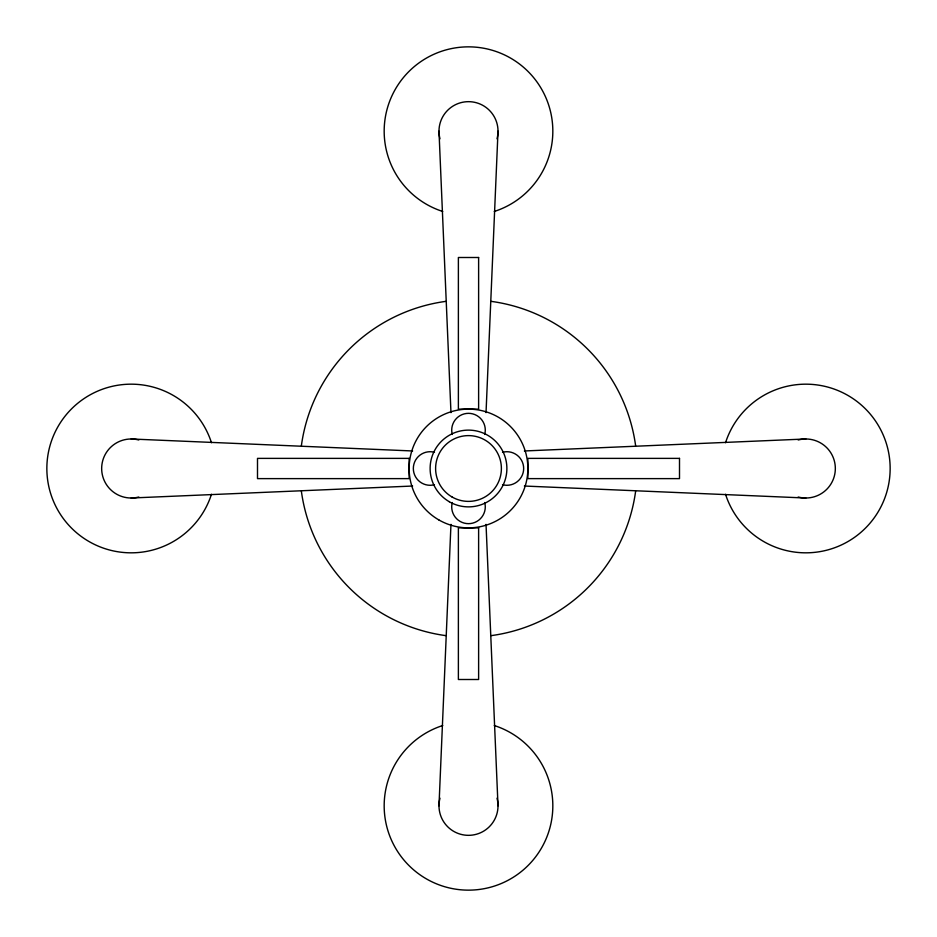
<?xml version="1.0" encoding="UTF-8"?>
<svg xmlns="http://www.w3.org/2000/svg" width="937" height="937" viewBox="0 0 937 937"><rect width="100%" height="100%" fill="white"/><g stroke="black" fill="none" stroke-linecap="round" stroke-linejoin="round"><path stroke-width="1.41" d="M438.984 805.82L450.966 524.38M486.034 412.62L498.015 131.18M524.38 450.966L805.82 438.984M131.18 498.015L412.62 486.034M131.18 438.984L412.62 450.966M524.38 486.034L805.82 498.015M486.034 524.38L498.015 805.82M438.984 131.18L450.966 412.62M635.626 491.222A168.66 168.66 0 0 1 491.222 635.626M445.778 635.626A168.66 168.66 0 0 1 301.374 491.222M301.374 445.778A168.66 168.66 0 0 1 445.778 301.374M491.222 301.374A168.66 168.66 0 0 1 635.626 445.778M725.531 442.721A84.33 84.33 0 0 1 855.305 400.216A84.33 84.33 0 0 1 855.305 536.784A84.33 84.33 0 0 1 725.531 494.279M211.469 494.279A84.33 84.33 0 0 1 81.695 536.784A84.33 84.33 0 0 1 81.695 400.216A84.33 84.33 0 0 1 211.469 442.721M494.279 725.531A84.33 84.33 0 0 1 536.784 855.305A84.33 84.33 0 0 1 400.216 855.305A84.33 84.33 0 0 1 442.721 725.531M442.721 211.469A84.33 84.33 0 0 1 400.216 81.695A84.33 84.33 0 0 1 536.784 81.695A84.33 84.33 0 0 1 494.279 211.469M138.817 497.008A29.515 29.515 0 0 1 101.664 468.5A29.515 29.515 0 0 1 138.817 439.992M497.008 798.183A29.515 29.515 0 0 1 468.5 835.336A29.515 29.515 0 0 1 439.992 798.183M798.183 439.992A29.515 29.515 0 0 1 835.336 468.5A29.515 29.515 0 0 1 798.183 497.008M439.992 138.817A29.515 29.515 0 0 1 468.5 101.664A29.515 29.515 0 0 1 497.008 138.817M452.278 434.463A16.796 16.796 0 0 1 468.5 413.334A16.796 16.796 0 0 1 484.722 434.463M434.463 484.722A16.796 16.796 0 0 1 413.334 468.5A16.796 16.796 0 0 1 434.463 452.278M484.722 502.537A16.796 16.796 0 0 1 468.5 523.666A16.796 16.796 0 0 1 452.278 502.537M502.537 452.278A16.796 16.796 0 0 1 523.666 468.5A16.796 16.796 0 0 1 502.537 484.722M478.62 257.499L458.38 257.499L458.38 409.141L478.62 409.141L478.62 257.499M409.141 458.38L257.499 458.38L257.499 478.62L409.141 478.62L409.141 458.38M679.501 458.38L527.859 458.38L527.859 478.62L679.501 478.62L679.501 458.38M478.62 527.859L458.38 527.859L458.38 679.501L478.62 679.501L478.62 527.859M438.821 519.906A59.359 59.359 0 0 0 527.859 468.5A59.359 59.359 0 0 0 438.821 417.094A59.359 59.359 0 0 0 438.821 519.906M449.315 501.74A38.382 38.382 0 0 0 506.882 468.5A38.382 38.382 0 0 0 449.315 435.26A38.382 38.382 0 0 0 449.315 501.74M452.056 496.985A32.889 32.889 0 0 0 501.389 468.5A32.889 32.889 0 0 0 452.056 440.015A32.889 32.889 0 0 0 452.056 496.985"/></g></svg>
